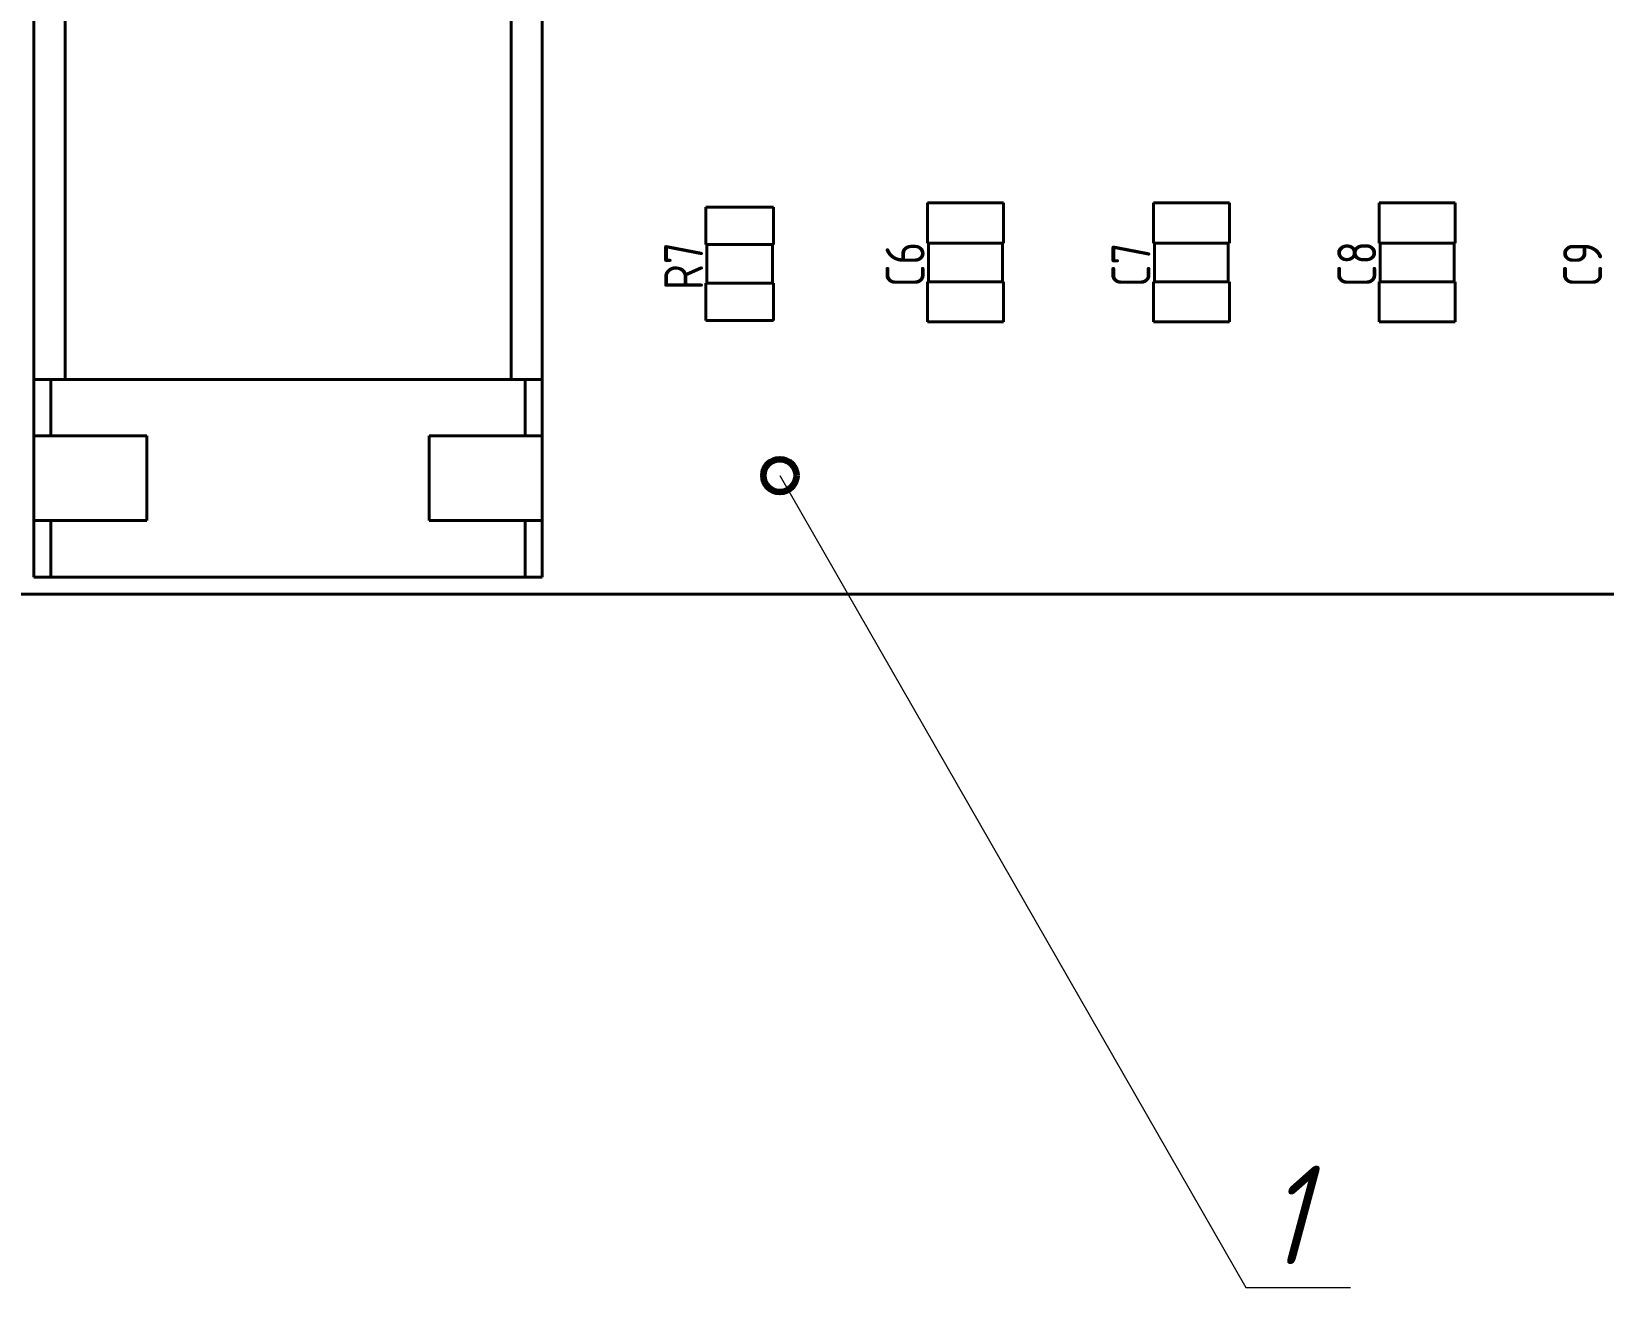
# Model space of a CAD drawing. Extents: x 193 to 1101, y 70 to 664.
# Drawn here: x 513.7 to 569.4, y 332.6 to 377.1 of the extents above; entities that cross this region are included whole.
import ezdxf

# ---------------------------------------------------------------- set-up
doc = ezdxf.new("R2010")
doc.units = 0
doc.header["$MEASUREMENT"] = 0
doc.layers.get('0').update_dxf_attribs({"linetype": 'CONTINUOUS'})
doc.layers.add('Основная', color=7, linetype='CONTINUOUS', lineweight=40)
doc.layers.add('тонкая', color=7, linetype='CONTINUOUS', lineweight=20)
doc.styles.add('GOST type A0', font='', dxfattribs={"oblique": 15, "height": 3.5})
doc.styles.get('GOST type A0').set_extended_font_data('GOST type A')

msp = doc.modelspace()

# ---------------------------------------------------------------- linework, layer by layer
at = {"layer": 'Основная'}
for p, q in [((513.792, 381.952), (513.792, 364.752)), ((513.792, 381.952), (513.792, 364.752)), ((513.792, 381.952), (513.792, 364.752)), ((513.792, 381.952), (513.792, 364.752)), ((514.892, 381.952), (514.892, 364.752)), ((514.892, 381.952), (514.892, 364.752)), ((530.692, 381.952), (530.692, 364.752)), ((530.692, 381.952), (530.692, 364.752)), ((531.792, 364.752), (531.792, 381.952)), ((531.792, 381.952), (531.792, 364.752)), ((531.792, 364.752), (531.792, 381.952)), ((531.792, 381.952), (531.792, 364.752)), ((548.138, 371.007), (545.446, 371.007)), ((545.446, 371.007), (545.446, 369.585)), ((545.446, 369.585), (545.446, 371.007)), ((548.138, 371.007), (545.446, 371.007)), ((548.138, 371.007), (545.446, 371.007)), ((545.446, 371.007), (545.446, 369.585)), ((545.446, 369.585), (545.446, 371.007)), ((548.138, 371.007), (545.446, 371.007)), ((548.138, 369.585), (548.138, 371.007)), ((548.138, 369.585), (548.138, 371.007)), ((548.138, 369.585), (548.138, 371.007)), ((548.138, 369.585), (548.138, 371.007)), ((556.138, 371.007), (553.446, 371.007)), ((553.446, 371.007), (553.446, 369.585)), ((553.446, 369.585), (553.446, 371.007)), ((556.138, 371.007), (553.446, 371.007)), ((556.138, 371.007), (553.446, 371.007)), ((553.446, 371.007), (553.446, 369.585)), ((553.446, 369.585), (553.446, 371.007)), ((556.138, 371.007), (553.446, 371.007)), ((556.138, 369.585), (556.138, 371.007)), ((556.138, 369.585), (556.138, 371.007)), ((556.138, 369.585), (556.138, 371.007)), ((556.138, 369.585), (556.138, 371.007)), ((564.138, 371.007), (561.446, 371.007)), ((561.446, 371.007), (561.446, 369.585)), ((561.446, 369.585), (561.446, 371.007)), ((564.138, 371.007), (561.446, 371.007)), ((564.138, 371.007), (561.446, 371.007)), ((561.446, 371.007), (561.446, 369.585)), ((561.446, 369.585), (561.446, 371.007)), ((564.138, 371.007), (561.446, 371.007)), ((564.138, 369.585), (564.138, 371.007)), ((564.138, 369.585), (564.138, 371.007)), ((564.138, 369.585), (564.138, 371.007)), ((564.138, 369.585), (564.138, 371.007)), ((539.986, 370.855), (537.598, 370.855)), ((537.598, 370.855), (537.598, 369.535)), ((537.598, 370.855), (539.986, 370.855)), ((537.598, 370.855), (537.598, 369.535)), ((539.986, 370.855), (537.598, 370.855)), ((537.598, 370.855), (537.598, 369.535)), ((537.598, 370.855), (539.986, 370.855)), ((537.598, 370.855), (537.598, 369.535)), ((539.986, 369.535), (539.986, 370.855)), ((539.986, 370.855), (539.986, 369.535)), ((539.986, 369.535), (539.986, 370.855)), ((539.986, 370.855), (539.986, 369.535)), ((537.598, 369.535), (537.632, 369.535)), ((537.598, 369.535), (539.986, 369.535)), ((537.598, 369.535), (537.632, 369.535)), ((537.598, 369.535), (539.986, 369.535)), ((537.632, 369.535), (537.632, 368.163)), ((537.632, 369.535), (537.632, 368.163)), ((537.632, 369.535), (537.632, 368.163)), ((537.632, 369.535), (537.632, 368.163)), ((539.952, 368.163), (539.952, 369.535)), ((539.952, 369.535), (539.986, 369.535)), ((539.952, 369.535), (539.952, 368.163)), ((539.952, 368.163), (539.952, 369.535)), ((539.952, 369.535), (539.986, 369.535)), ((539.952, 369.535), (539.952, 368.163)), ((545.446, 369.585), (545.484, 369.585)), ((548.138, 369.585), (545.446, 369.585)), ((545.446, 369.585), (545.484, 369.585)), ((548.138, 369.585), (545.446, 369.585)), ((545.484, 369.585), (545.484, 368.213)), ((545.484, 368.213), (545.484, 369.585)), ((545.484, 369.585), (545.484, 368.213)), ((545.484, 368.213), (545.484, 369.585)), ((548.1, 368.213), (548.1, 369.585)), ((548.1, 369.585), (548.138, 369.585)), ((548.1, 368.213), (548.1, 369.585)), ((548.1, 368.213), (548.1, 369.585)), ((548.1, 369.585), (548.138, 369.585)), ((548.1, 368.213), (548.1, 369.585)), ((553.446, 369.585), (553.484, 369.585)), ((556.138, 369.585), (553.446, 369.585)), ((553.446, 369.585), (553.484, 369.585)), ((556.138, 369.585), (553.446, 369.585)), ((553.484, 369.585), (553.484, 368.213)), ((553.484, 368.213), (553.484, 369.585)), ((553.484, 369.585), (553.484, 368.213)), ((553.484, 368.213), (553.484, 369.585)), ((556.1, 368.213), (556.1, 369.585)), ((556.1, 369.585), (556.138, 369.585)), ((556.1, 368.213), (556.1, 369.585)), ((556.1, 368.213), (556.1, 369.585)), ((556.1, 369.585), (556.138, 369.585)), ((556.1, 368.213), (556.1, 369.585)), ((561.446, 369.585), (561.484, 369.585)), ((564.138, 369.585), (561.446, 369.585)), ((561.446, 369.585), (561.484, 369.585)), ((564.138, 369.585), (561.446, 369.585)), ((561.484, 369.585), (561.484, 368.213)), ((561.484, 368.213), (561.484, 369.585)), ((561.484, 369.585), (561.484, 368.213)), ((561.484, 368.213), (561.484, 369.585)), ((564.1, 368.213), (564.1, 369.585)), ((564.1, 369.585), (564.138, 369.585)), ((564.1, 368.213), (564.1, 369.585)), ((564.1, 368.213), (564.1, 369.585)), ((564.1, 369.585), (564.138, 369.585)), ((564.1, 368.213), (564.1, 369.585)), ((537.632, 368.163), (537.598, 368.163)), ((537.598, 368.163), (537.598, 366.843)), ((537.598, 368.163), (539.986, 368.163)), ((537.598, 368.163), (537.598, 366.843)), ((537.632, 368.163), (537.598, 368.163)), ((537.598, 368.163), (537.598, 366.843)), ((537.598, 368.163), (539.986, 368.163)), ((537.598, 368.163), (537.598, 366.843)), ((539.986, 368.163), (539.952, 368.163)), ((539.986, 368.163), (539.952, 368.163)), ((539.986, 366.843), (539.986, 368.163)), ((539.986, 368.163), (539.986, 366.843)), ((539.986, 366.843), (539.986, 368.163)), ((539.986, 368.163), (539.986, 366.843)), ((545.484, 368.213), (545.446, 368.213)), ((545.446, 368.213), (545.446, 366.791)), ((545.446, 366.791), (545.446, 368.213)), ((548.138, 368.213), (545.446, 368.213)), ((545.484, 368.213), (545.446, 368.213)), ((545.446, 368.213), (545.446, 366.791)), ((545.446, 366.791), (545.446, 368.213)), ((548.138, 368.213), (545.446, 368.213)), ((548.138, 368.213), (548.1, 368.213)), ((548.138, 368.213), (548.1, 368.213)), ((548.138, 366.791), (548.138, 368.213)), ((548.138, 366.791), (548.138, 368.213)), ((548.138, 366.791), (548.138, 368.213)), ((548.138, 366.791), (548.138, 368.213)), ((553.484, 368.213), (553.446, 368.213)), ((553.446, 368.213), (553.446, 366.791)), ((553.446, 366.791), (553.446, 368.213)), ((556.138, 368.213), (553.446, 368.213)), ((553.484, 368.213), (553.446, 368.213)), ((553.446, 368.213), (553.446, 366.791)), ((553.446, 366.791), (553.446, 368.213)), ((556.138, 368.213), (553.446, 368.213)), ((556.138, 368.213), (556.1, 368.213)), ((556.138, 368.213), (556.1, 368.213)), ((556.138, 366.791), (556.138, 368.213)), ((556.138, 366.791), (556.138, 368.213)), ((556.138, 366.791), (556.138, 368.213)), ((556.138, 366.791), (556.138, 368.213)), ((561.484, 368.213), (561.446, 368.213)), ((561.446, 368.213), (561.446, 366.791)), ((561.446, 366.791), (561.446, 368.213)), ((564.138, 368.213), (561.446, 368.213)), ((561.484, 368.213), (561.446, 368.213)), ((561.446, 368.213), (561.446, 366.791)), ((561.446, 366.791), (561.446, 368.213)), ((564.138, 368.213), (561.446, 368.213)), ((564.138, 368.213), (564.1, 368.213)), ((564.138, 368.213), (564.1, 368.213)), ((564.138, 366.791), (564.138, 368.213)), ((564.138, 366.791), (564.138, 368.213)), ((564.138, 366.791), (564.138, 368.213)), ((564.138, 366.791), (564.138, 368.213)), ((537.598, 366.843), (539.986, 366.843)), ((537.598, 366.843), (539.986, 366.843)), ((537.598, 366.843), (539.986, 366.843)), ((537.598, 366.843), (539.986, 366.843)), ((545.446, 366.791), (548.138, 366.791)), ((548.138, 366.791), (545.446, 366.791)), ((545.446, 366.791), (548.138, 366.791)), ((548.138, 366.791), (545.446, 366.791)), ((553.446, 366.791), (556.138, 366.791)), ((556.138, 366.791), (553.446, 366.791)), ((553.446, 366.791), (556.138, 366.791)), ((556.138, 366.791), (553.446, 366.791)), ((561.446, 366.791), (564.138, 366.791)), ((564.138, 366.791), (561.446, 366.791)), ((561.446, 366.791), (564.138, 366.791)), ((564.138, 366.791), (561.446, 366.791)), ((513.792, 364.752), (513.792, 362.752)), ((513.792, 364.752), (513.792, 362.752)), ((513.812, 364.752), (513.792, 364.752)), ((513.792, 364.752), (513.792, 362.752)), ((513.792, 364.752), (513.792, 362.752)), ((513.812, 364.752), (513.792, 364.752)), ((514.392, 364.752), (513.812, 364.752)), ((513.872, 364.752), (513.812, 364.752)), ((514.392, 364.752), (513.812, 364.752)), ((513.872, 364.752), (513.812, 364.752)), ((513.968, 364.752), (513.872, 364.752)), ((513.968, 364.752), (513.872, 364.752)), ((514.092, 364.752), (513.968, 364.752)), ((514.092, 364.752), (513.968, 364.752)), ((514.236, 364.752), (514.092, 364.752)), ((514.236, 364.752), (514.092, 364.752)), ((514.392, 364.752), (514.236, 364.752)), ((514.392, 364.752), (514.236, 364.752)), ((514.392, 364.752), (531.192, 364.752)), ((514.392, 364.752), (514.392, 362.752)), ((514.392, 364.752), (531.192, 364.752)), ((514.392, 364.752), (514.392, 362.752)), ((531.772, 364.752), (531.192, 364.752)), ((531.348, 364.752), (531.192, 364.752)), ((531.192, 364.752), (531.192, 362.752)), ((531.772, 364.752), (531.192, 364.752)), ((531.348, 364.752), (531.192, 364.752)), ((531.192, 364.752), (531.192, 362.752)), ((531.492, 364.752), (531.348, 364.752)), ((531.492, 364.752), (531.348, 364.752)), ((531.616, 364.752), (531.492, 364.752)), ((531.616, 364.752), (531.492, 364.752)), ((531.712, 364.752), (531.616, 364.752)), ((531.712, 364.752), (531.616, 364.752)), ((531.772, 364.752), (531.712, 364.752)), ((531.772, 364.752), (531.712, 364.752)), ((531.792, 364.752), (531.772, 364.752)), ((531.792, 364.752), (531.772, 364.752)), ((531.792, 362.752), (531.792, 364.752)), ((531.792, 364.752), (531.792, 362.752)), ((531.792, 362.752), (531.792, 364.752)), ((531.792, 364.752), (531.792, 362.752)), ((513.792, 362.752), (513.792, 359.752)), ((513.792, 362.752), (513.792, 359.752)), ((513.812, 362.752), (513.792, 362.752)), ((513.792, 362.752), (513.792, 359.752)), ((513.792, 362.752), (513.792, 359.752)), ((513.812, 362.752), (513.792, 362.752)), ((514.392, 362.752), (513.812, 362.752)), ((513.872, 362.752), (513.812, 362.752)), ((514.392, 362.752), (513.812, 362.752)), ((513.872, 362.752), (513.812, 362.752)), ((513.968, 362.752), (513.872, 362.752)), ((513.968, 362.752), (513.872, 362.752)), ((514.092, 362.752), (513.968, 362.752)), ((514.092, 362.752), (513.968, 362.752)), ((514.236, 362.752), (514.092, 362.752)), ((514.236, 362.752), (514.092, 362.752)), ((514.392, 362.752), (514.236, 362.752)), ((514.392, 362.752), (514.236, 362.752)), ((517.792, 362.752), (514.392, 362.752)), ((517.792, 362.752), (514.392, 362.752)), ((517.792, 362.752), (517.792, 359.752)), ((517.792, 362.752), (517.792, 359.752)), ((531.192, 362.752), (527.792, 362.752)), ((527.792, 362.752), (527.792, 359.752)), ((531.192, 362.752), (527.792, 362.752)), ((527.792, 362.752), (527.792, 359.752)), ((531.772, 362.752), (531.192, 362.752)), ((531.348, 362.752), (531.192, 362.752)), ((531.772, 362.752), (531.192, 362.752)), ((531.348, 362.752), (531.192, 362.752)), ((531.492, 362.752), (531.348, 362.752)), ((531.492, 362.752), (531.348, 362.752)), ((531.616, 362.752), (531.492, 362.752)), ((531.616, 362.752), (531.492, 362.752)), ((531.712, 362.752), (531.616, 362.752)), ((531.712, 362.752), (531.616, 362.752)), ((531.772, 362.752), (531.712, 362.752)), ((531.772, 362.752), (531.712, 362.752)), ((531.792, 362.752), (531.772, 362.752)), ((531.792, 362.752), (531.772, 362.752)), ((531.792, 359.752), (531.792, 362.752)), ((531.792, 362.752), (531.792, 359.752)), ((531.792, 359.752), (531.792, 362.752)), ((531.792, 362.752), (531.792, 359.752)), ((513.792, 359.752), (513.792, 357.752)), ((513.792, 359.752), (513.792, 357.752)), ((513.812, 359.752), (513.792, 359.752)), ((513.792, 359.752), (513.792, 357.752)), ((513.792, 359.752), (513.792, 357.752)), ((513.812, 359.752), (513.792, 359.752)), ((514.392, 359.752), (513.812, 359.752)), ((513.872, 359.752), (513.812, 359.752)), ((514.392, 359.752), (513.812, 359.752)), ((513.872, 359.752), (513.812, 359.752)), ((513.968, 359.752), (513.872, 359.752)), ((513.968, 359.752), (513.872, 359.752)), ((514.092, 359.752), (513.968, 359.752)), ((514.092, 359.752), (513.968, 359.752)), ((514.236, 359.752), (514.092, 359.752)), ((514.236, 359.752), (514.092, 359.752)), ((514.392, 359.752), (514.236, 359.752)), ((514.392, 359.752), (514.236, 359.752)), ((517.792, 359.752), (514.392, 359.752)), ((514.392, 359.752), (514.392, 357.752)), ((517.792, 359.752), (514.392, 359.752)), ((514.392, 359.752), (514.392, 357.752)), ((531.192, 359.752), (527.792, 359.752)), ((531.192, 359.752), (527.792, 359.752)), ((531.772, 359.752), (531.192, 359.752)), ((531.348, 359.752), (531.192, 359.752)), ((531.192, 359.752), (531.192, 357.752)), ((531.772, 359.752), (531.192, 359.752)), ((531.348, 359.752), (531.192, 359.752)), ((531.192, 359.752), (531.192, 357.752)), ((531.492, 359.752), (531.348, 359.752)), ((531.492, 359.752), (531.348, 359.752)), ((531.616, 359.752), (531.492, 359.752)), ((531.616, 359.752), (531.492, 359.752)), ((531.712, 359.752), (531.616, 359.752)), ((531.712, 359.752), (531.616, 359.752)), ((531.772, 359.752), (531.712, 359.752)), ((531.772, 359.752), (531.712, 359.752)), ((531.792, 359.752), (531.772, 359.752)), ((531.792, 359.752), (531.772, 359.752)), ((531.792, 357.752), (531.792, 359.752)), ((531.792, 359.752), (531.792, 357.752)), ((531.792, 357.752), (531.792, 359.752)), ((531.792, 359.752), (531.792, 357.752)), ((513.792, 357.752), (514.392, 357.752)), ((513.812, 357.752), (513.792, 357.752)), ((513.792, 357.752), (514.392, 357.752)), ((513.812, 357.752), (513.792, 357.752)), ((513.872, 357.752), (513.812, 357.752)), ((513.872, 357.752), (513.812, 357.752)), ((513.968, 357.752), (513.872, 357.752)), ((513.968, 357.752), (513.872, 357.752)), ((514.092, 357.752), (513.968, 357.752)), ((514.092, 357.752), (513.968, 357.752)), ((514.236, 357.752), (514.092, 357.752)), ((514.236, 357.752), (514.092, 357.752)), ((514.392, 357.752), (514.236, 357.752)), ((514.392, 357.752), (514.236, 357.752)), ((514.392, 357.752), (531.192, 357.752)), ((514.392, 357.752), (531.192, 357.752)), ((514.392, 357.752), (531.192, 357.752)), ((514.392, 357.752), (531.192, 357.752)), ((531.192, 357.752), (531.792, 357.752)), ((531.348, 357.752), (531.192, 357.752)), ((531.192, 357.752), (531.792, 357.752)), ((531.348, 357.752), (531.192, 357.752)), ((531.492, 357.752), (531.348, 357.752)), ((531.492, 357.752), (531.348, 357.752)), ((531.616, 357.752), (531.492, 357.752)), ((531.616, 357.752), (531.492, 357.752)), ((531.712, 357.752), (531.616, 357.752)), ((531.712, 357.752), (531.616, 357.752)), ((531.772, 357.752), (531.712, 357.752)), ((531.772, 357.752), (531.712, 357.752)), ((531.792, 357.752), (531.772, 357.752)), ((531.792, 357.752), (531.772, 357.752)), ((306.792, 357.152), (626.792, 357.152))]:
    msp.add_line(p, q, dxfattribs=at)
at = {"layer": 'Основная', "lineweight": 106}
msp.add_circle((540.215, 361.349), 0.584, dxfattribs=at)
at = {"layer": 'тонкая'}
for p, q in [((540.215, 361.349), (556.72, 332.588)), ((556.72, 332.588), (560.428, 332.588))]:
    msp.add_line(p, q, dxfattribs=at)

# ---------------------------------------------------------------- texts
at = {"style": 'GOST type A0'}
for s, p in [('R7', (537.494, 367.919)), ('C6', (545.342, 368.021)), ('C7', (553.342, 368.021)), ('C8', (561.342, 368.021)), ('C9', (569.342, 368.021))]:
    msp.add_text(s, height=1.3796, rotation=90, dxfattribs=at).set_placement(p)
at = {"layer": 'тонкая', "insert": (557.43, 336.908), "char_height": 3.5, "attachment_point": 1, "style": 'GOST type A0'}
msp.add_mtext_dynamic_manual_height_columns('1', width=7.63752, gutter_width=17.5, heights=[0], dxfattribs=at)

doc.saveas('drawing.dxf')
